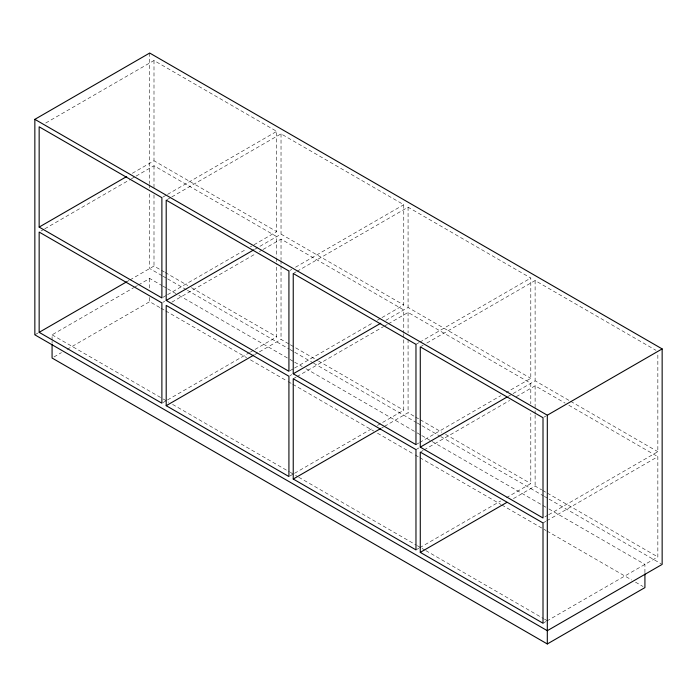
<?xml version="1.0" encoding="UTF-8"?>
<svg xmlns="http://www.w3.org/2000/svg" width="697" height="697" viewBox="0 0 697 697"><rect width="100%" height="100%" fill="white"/><g stroke="black" fill="none" stroke-linecap="round" stroke-linejoin="round"><path stroke-width="0.52" stroke-dasharray="3.48 2.61" d="M45.749 123.003L153.993 60.508L276.726 131.367L276.726 231.648L250.371 246.86M132.343 173.283L153.993 160.789L276.726 231.648M41.036 230.968L43.859 229.339M44.808 228.799L130.461 179.347M131.402 178.798L135.166 176.629M136.107 176.08L153.993 165.755L276.726 236.614L276.726 257.106M162.828 197.12L166.592 194.951M167.533 194.402L276.726 131.367M167.141 199.603L170.904 197.434M171.845 196.894L281.03 133.85L403.763 204.709L403.763 304.99L381.172 318.032M34.85 334.83L38.614 332.652M127.098 281.571L128.98 280.482M129.921 279.941L153.993 266.036L160.554 269.826M52.075 340.101L52.075 334.83L133.728 287.687M134.669 287.138L137.483 285.517M138.424 284.977L149.689 278.469L161.931 285.535M53.957 356.951L61.458 352.612M67.095 349.363L149.689 301.679L160.04 307.656M162.828 297.401L166.592 295.232M167.533 294.683L246.607 249.038M162.828 302.376L164.71 301.287M254.675 249.352L281.03 234.131L403.763 304.99M171.845 302.141L255.616 253.778M259.38 251.6L262.211 249.97M263.152 249.43L281.03 239.106L403.763 309.965L403.763 332.608M289.874 270.462L291.755 269.382M295.519 267.204L403.763 204.709M293.237 273.494L296.059 271.865M297 271.325L408.076 207.192L530.8 278.051L530.8 378.332L506.327 392.463M162.828 402.657L166.592 400.479M167.533 399.939L249.43 352.656M250.371 352.116L254.135 349.938M255.076 349.397L276.726 336.895L276.726 263.571M254.675 354.599L258.439 352.429M259.38 351.88L281.03 339.387L289.464 344.257M289.874 370.743L293.637 368.574M294.578 368.033L373.644 322.38M377.408 320.211L380.231 318.573M289.874 375.718L291.755 374.629M385.885 320.289L408.076 307.473L530.8 378.332M293.237 378.75L296.059 377.121M297 376.572L383.603 326.579M384.544 326.039L387.366 324.401M388.307 323.861L408.076 312.448L530.8 383.306L530.8 403.798M415.97 344.353L418.792 342.724M419.733 342.183L530.8 278.051M421.215 346.296L423.096 345.207M426.86 343.037L535.113 280.543L655.973 350.321M289.874 475.999L293.637 473.829M294.578 473.28L373.644 427.636M377.408 425.458L403.763 410.245L403.763 339.073M381.712 427.949L383.603 426.86M384.544 426.32L408.076 412.729L414.628 416.518M415.97 444.634L418.792 443.004M419.733 442.464L500.681 395.722M415.97 449.609L418.792 447.979M507.817 396.584L535.113 380.823L569.78 400.836M421.215 451.551L423.096 450.462M424.037 449.922L509.699 400.47M516.285 396.663L535.113 385.798L565.093 403.101M543.948 417.154L545.829 416.065M415.97 549.889L418.792 548.26M419.733 547.72L500.681 500.977M506.327 497.719L530.8 483.587L530.8 413.504M513.462 498.573L535.113 486.079L541.674 489.86M544.888 516.895L547.711 515.266M548.652 514.717L657.846 451.682L657.846 352.482M543.007 522.95L545.829 521.321M546.77 520.781L657.846 456.657L657.846 556.938L546.77 621.062M543.007 623.231L545.829 621.602M570.712 401.376L657.846 451.682M568.839 405.271L657.846 456.657M161.486 270.366L164.3 271.987M165.233 272.527L187.72 285.509M191.466 287.678L276.726 336.895M290.405 344.797L317.571 360.48M318.512 361.02L403.763 410.245M415.569 417.059L419.315 419.219M420.247 419.76L441.802 432.201M445.549 434.37L530.8 483.587M542.606 490.4L546.352 492.57M547.293 493.11L657.846 556.938M161.931 275.594L149.689 268.528L149.689 192.346M162.88 276.143L166.644 278.312M167.585 278.861L186.43 289.734M187.371 290.283L289.107 349.023M290.048 349.563L293.82 351.741M294.761 352.281L312.657 362.614M313.598 363.163L416.283 422.443M417.224 422.983L420.988 425.161M421.929 425.701L439.833 436.043M440.774 436.583L543.451 495.863M544.401 496.412L548.164 498.582M549.105 499.13L661.209 563.847M162.871 286.084L166.635 288.253M167.576 288.802L177.935 294.779M178.876 295.319L289.028 358.92M289.969 359.46L293.742 361.638M294.683 362.179L302.21 366.535M305.983 368.704L416.135 432.306M417.076 432.846L420.84 435.024M421.79 435.564L431.199 441.001M432.14 441.541L547.947 508.409M548.887 508.949L644.925 564.396L644.925 572.829M160.99 308.196L164.753 310.374M165.694 310.914L246.66 357.666M250.432 359.844L287.147 381.041M288.088 381.581L291.86 383.759M292.801 384.3L373.766 431.051M377.53 433.22L414.253 454.427M415.194 454.967L418.958 457.136M419.899 457.685L500.873 504.428M501.814 504.976L546.065 530.522M547.006 531.07L631.743 579.991M635.507 582.161L643.043 586.508M52.075 334.83L162.235 398.423M163.176 398.972L168.822 402.23M172.586 404.408L289.333 471.808M290.283 472.348L297.811 476.704M298.752 477.245L416.44 545.193M417.381 545.734L421.154 547.912M422.094 548.452L424.917 550.081M425.858 550.63L543.547 618.579M544.488 619.119L547.311 620.748M535.113 280.543L535.113 380.823M535.113 385.798L535.113 409.514M535.113 410.594L535.113 413.826M535.113 414.907L535.113 486.079M408.076 207.192L408.076 307.473M408.076 312.448L408.076 332.939M408.076 339.404L408.076 412.729M403.763 333.689L403.763 338.001M281.03 133.85L281.03 234.131M281.03 239.106L281.03 259.589M281.03 260.669L281.03 264.982M281.03 266.062L281.03 339.387M276.726 258.186L276.726 262.499M153.993 60.508L153.993 160.789M153.993 165.755L153.993 188.399M153.993 194.872L153.993 266.036M149.689 53.042L149.689 183.642M149.689 184.731L149.689 187.99M149.689 278.469L149.689 287.966M149.689 297.453L149.689 301.679M52.075 341.155L52.075 343.264"/><path stroke-width="1.05" d="M34.85 119.344L149.689 53.042L662.15 348.909L662.15 564.396L547.311 630.698L34.85 334.83L34.85 119.344L547.311 415.212L662.15 348.909M39.154 227.083L161.887 297.941L161.887 197.66L39.154 126.802L39.154 227.083L126.697 176.541M39.154 332.338L161.887 403.197L161.887 302.916L39.154 232.057L39.154 332.338L126.697 281.797M166.2 300.433L288.924 371.292L288.924 271.011L166.2 200.152L166.2 300.433L253.734 249.892M166.2 405.689L288.924 476.548L288.924 376.267L166.2 305.408L166.2 405.689L253.734 355.148M293.237 373.775L415.97 444.634L415.97 344.353L293.237 273.494L293.237 373.775L380.771 323.234M293.237 479.031L415.97 549.889L415.97 449.609L293.237 378.75L293.237 479.031L380.771 428.489M420.274 447.126L543.007 517.984L543.007 417.703L420.274 346.845L420.274 447.126L506.876 397.124M420.274 552.372L543.007 623.231L543.007 522.95L420.274 452.092L420.274 552.372L506.876 502.38M52.075 344.318L52.075 358.031L547.311 643.958L644.925 587.597L644.925 573.884M547.311 415.212L547.311 643.958"/></g></svg>
